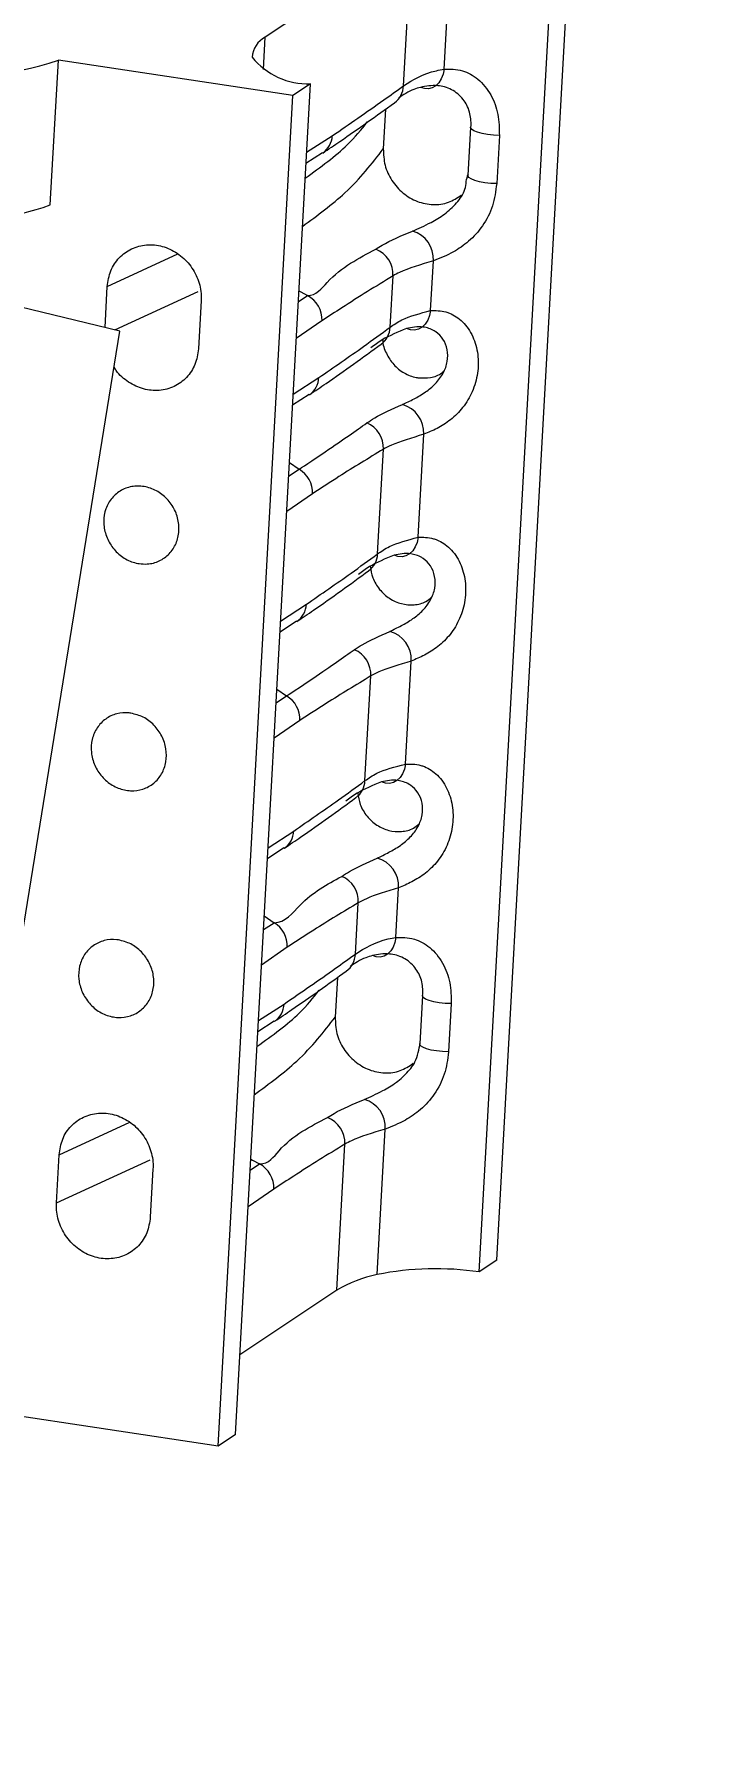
# Model space of a CAD drawing. Header units: millimetres. Extents: x 0 to 1189, y 0 to 841.
# Drawn here: x 631.2 to 633.85, y 560.97 to 567.81 of the extents above; entities that cross this region are included whole.
import ezdxf

# ---------------------------------------------------------------- set-up
doc = ezdxf.new("R2010")
doc.units = ezdxf.units.MM
doc.layers.get('0').update_dxf_attribs({"lineweight": 18})
doc.layers.add('尺寸线层', color=3, linetype='Continuous', lineweight=18)
doc.dimstyles.new('ISO-25', dxfattribs={"dimtxt": 2.5, "dimasz": 2.5, "dimexe": 1.25, "dimexo": 0.625, "dimtad": 1, "dimtxsty": 'Standard', "dimcen": 2.5, "dimdle": 5, "dimadec": 0, "dimazin": 0, "dimtfac": 1, "dimtmove": 0, "dimatfit": 3, "dimfxl": 1, "dimarcsym": 0})

# ---------------------------------------------------------------- blocks, each defined once
blk = doc.blocks.new('*X16')
at = {"layer": '尺寸线层', "linetype": 'Continuous'}
for points in [[(668.6687, 617.1299), (668.6299, 612.9938), (667.2905, 613.2299)], [(655.1602, 540.5189), (656.5383, 544.4188), (655.199, 544.6549)]]:
    blk.add_hatch(color=0, dxfattribs=at).paths.add_polyline_path(points, flags=0)
at = {"layer": '尺寸线层', "color": 0, "linetype": 'Continuous'}
for p, q in [((666.5541, 617.5027), (670.6383, 616.7826)), ((668.6687, 617.1299), (655.1602, 540.5189)), ((625.2283, 545.7966), (657.1298, 540.1716))]:
    blk.add_line(p, q, dxfattribs=at)
at = {"layer": '尺寸线层', "color": 0, "insert": (658.4206, 579.4404), "char_height": 3.5, "width": 28.938547, "attachment_point": 5, "rotation": 80.00005}
blk.add_mtext('388,96', dxfattribs=at)

msp = doc.modelspace()

# ---------------------------------------------------------------- linework, layer by layer
at = {"color": 7, "linetype": 'Continuous', "lineweight": 15}
for p, q in [((633.0431, 562.9134), (633.342, 568.3034)), ((632.8326, 567.6661), (632.8648, 568.2466)), ((632.9735, 562.867), (633.2725, 568.257)), ((632.7035, 568.1836), (632.1195, 567.794)), ((632.6711, 567.6003), (632.7035, 568.1836)), ((631.2617, 567.1249), (631.2938, 567.7024)), ((632.2299, 567.5615), (631.2938, 567.7024)), ((632.0005, 562.2179), (632.2994, 567.6078)), ((632.2994, 567.6078), (632.2299, 567.5615)), ((631.931, 562.1715), (632.2299, 567.5615)), ((632.5993, 567.5074), (632.5905, 567.3489)), ((632.9385, 567.4351), (632.9278, 567.2426)), ((632.9385, 567.4351), (632.9406, 567.44)), ((633.0535, 567.4024), (633.0428, 567.2099)), ((632.2818, 567.2909), (632.3477, 567.3341)), ((631.5392, 566.6213), (630.6385, 566.8393)), ((632.6177, 566.6369), (632.6291, 566.8419)), ((632.7792, 566.7032), (632.7902, 566.9021)), ((631.48, 566.6357), (631.4891, 566.7995)), ((631.8636, 566.7431), (631.8529, 566.5506)), ((630.6675, 561.2344), (631.5392, 566.6213)), ((632.2284, 566.3265), (632.2944, 566.3695)), ((632.729, 565.7985), (632.7518, 566.2096)), ((632.5675, 565.7321), (632.5907, 566.1498)), ((632.1782, 565.4217), (632.2442, 565.4648)), ((632.6788, 564.8937), (632.7016, 565.3048)), ((632.5173, 564.8274), (632.5405, 565.2451)), ((632.128, 564.517), (632.1941, 564.5601)), ((632.6404, 564.2012), (632.6514, 564.4001)), ((632.479, 564.1353), (632.4903, 564.3403)), ((632.4071, 564.0424), (632.3983, 563.884)), ((632.7463, 563.9701), (632.7356, 563.7776)), ((632.7463, 563.9701), (632.7484, 563.9751)), ((632.8614, 563.9375), (632.8507, 563.745)), ((632.0897, 563.826), (632.1555, 563.8691)), ((632.5658, 562.8567), (632.598, 563.4372)), ((632.4045, 562.7936), (632.4369, 563.3769)), ((631.2863, 563.1421), (631.297, 563.3346)), ((631.6714, 563.2782), (631.6607, 563.0857)), ((633.0431, 562.9134), (632.9735, 562.867)), ((632.4045, 562.7936), (632.0181, 562.5359)), ((631.931, 562.1715), (630.9948, 562.3125)), ((632.0005, 562.2179), (631.931, 562.1715))]:
    msp.add_line(p, q, dxfattribs=at)
at = {"color": 8, "linetype": 'Continuous', "lineweight": 15}
for p, q in [((632.1123, 567.665), (632.1195, 567.794)), ((632.2843, 567.335), (632.3867, 567.4009)), ((631.4891, 566.7995), (631.7711, 566.9291)), ((631.5198, 566.626), (631.8523, 566.7788)), ((632.3457, 566.6626), (632.2431, 566.5915)), ((632.2307, 566.3692), (632.3335, 566.436)), ((632.3078, 565.9723), (632.2048, 565.901)), ((632.1805, 565.4645), (632.2833, 565.5313)), ((632.2576, 565.0676), (632.1546, 564.9963)), ((632.1304, 564.5598), (632.2331, 564.6265)), ((632.2074, 564.1629), (632.1044, 564.0916)), ((632.0921, 563.87), (632.1945, 563.9359)), ((631.297, 563.3346), (631.579, 563.4641)), ((631.2863, 563.1421), (631.6601, 563.3138)), ((632.1536, 563.1976), (632.0509, 563.1266))]:
    msp.add_line(p, q, dxfattribs=at)
at = {"color": 7, "linetype": 'Continuous', "lineweight": 15}
for points in [[(632.8326, 567.6661), (632.8288, 567.6462), (632.8219, 567.6281), (632.8121, 567.6126), (632.7998, 567.6005), (632.7857, 567.5924), (632.7704, 567.5885), (632.7545, 567.5891), (632.7388, 567.5941)], [(632.7792, 566.7032), (632.7752, 566.683), (632.768, 566.6647), (632.7578, 566.6491), (632.7453, 566.6371), (632.7309, 566.629), (632.7152, 566.6254), (632.6991, 566.6263), (632.6833, 566.6317)], [(632.729, 565.7985), (632.725, 565.7782), (632.7178, 565.7599), (632.7077, 565.7444), (632.6951, 565.7323), (632.6807, 565.7243), (632.6651, 565.7206), (632.649, 565.7216), (632.6331, 565.727)], [(632.6788, 564.8937), (632.6748, 564.8735), (632.6676, 564.8552), (632.6575, 564.8396), (632.6449, 564.8276), (632.6305, 564.8195), (632.6149, 564.8159), (632.5988, 564.8168), (632.583, 564.8223)], [(632.6404, 564.2012), (632.6366, 564.1812), (632.6297, 564.1631), (632.6199, 564.1477), (632.6077, 564.1356), (632.5936, 564.1274), (632.5783, 564.1236), (632.5624, 564.1241), (632.5467, 564.1292)]]:
    msp.add_lwpolyline(points, dxfattribs=at)
at = {"color": 8, "linetype": 'Continuous', "lineweight": 15}
for points in [[(633.0535, 567.4024), (633.0295, 567.4035), (633.006, 567.406), (632.9843, 567.4099), (632.9658, 567.415), (632.9515, 567.4208), (632.9422, 567.4272), (632.9385, 567.4338), (632.9385, 567.4351)], [(633.0428, 567.2099), (633.0188, 567.211), (632.9953, 567.2135), (632.9737, 567.2174), (632.9551, 567.2225), (632.9408, 567.2284), (632.9315, 567.2347), (632.9278, 567.2413), (632.9278, 567.2426)], [(632.2536, 566.7823), (632.2608, 566.7775), (632.288, 566.7629)], [(632.2512, 566.7385), (632.288, 566.7629), (632.288, 566.7629)], [(632.2157, 566.0975), (632.2159, 566.0973), (632.2546, 566.0702)], [(632.2126, 566.0424), (632.2546, 566.0702), (632.2546, 566.0702)], [(632.1624, 565.1376), (632.2045, 565.1654), (632.2045, 565.1654)], [(632.1655, 565.1928), (632.1657, 565.1925), (632.2045, 565.1654)], [(632.1122, 564.2329), (632.1543, 564.2607), (632.1543, 564.2607)], [(632.1153, 564.288), (632.1155, 564.2878), (632.1543, 564.2607)], [(632.8614, 563.9375), (632.8373, 563.9385), (632.8138, 563.9411), (632.7922, 563.9449), (632.7737, 563.95), (632.7593, 563.9559), (632.7501, 563.9623), (632.7463, 563.9688), (632.7463, 563.9701)], [(632.8507, 563.745), (632.8266, 563.746), (632.8031, 563.7486), (632.7815, 563.7524), (632.763, 563.7575), (632.7487, 563.7634), (632.7394, 563.7698), (632.7357, 563.7763), (632.7356, 563.7776)], [(632.059, 563.2736), (632.0959, 563.2979), (632.0959, 563.2979)], [(632.0615, 563.3173), (632.0686, 563.3126), (632.0959, 563.2979)]]:
    msp.add_lwpolyline(points, dxfattribs=at)
at = {"color": 7, "linetype": 'Continuous', "lineweight": 15}
for centre, radius, start, end in [((632.1611, 567.7097), 0.094, 116.2517, 177.05931), ((630.9622, 568.6344), 0.9893, 254.04491, 289.58441), ((632.2907, 567.8949), 0.2872, 218.89886, 271.73567), ((630.9488, 567.975), 0.9059, 260.14588, 290.20928), ((632.6745, 566.9093), 0.1159, 356.45007, 73.71954), ((632.5221, 566.8477), 0.1071, 356.9003, 69.22579), ((632.238, 566.6673), 0.1079, 357.45738, 62.34708), ((632.636, 566.216), 0.116, 356.82856, 74.76157), ((632.4836, 566.1557), 0.1072, 356.85151, 67.53409), ((632.1999, 565.9771), 0.1079, 357.46431, 59.54653), ((632.5858, 565.3113), 0.116, 356.82146, 74.77415), ((632.4335, 565.251), 0.1072, 356.85151, 67.53409), ((632.1497, 565.0724), 0.108, 357.47136, 59.53948), ((632.5356, 564.4065), 0.116, 356.82146, 74.77415), ((632.3833, 564.3462), 0.1072, 356.85151, 67.53409), ((632.0996, 564.1676), 0.1079, 357.45935, 59.55149), ((632.4824, 563.4443), 0.1159, 356.44915, 73.7166), ((632.3299, 563.3827), 0.1071, 356.9003, 69.22579), ((632.0458, 563.2024), 0.1079, 357.45738, 62.34708), ((632.8001, 561.6656), 1.2139, 81.78674, 101.12764), ((632.6748, 562.3399), 0.5282, 101.90722, 120.77862)]:
    msp.add_arc(centre, radius, start, end, dxfattribs=at)
at = {"color": 8, "linetype": 'Continuous', "lineweight": 15}
for centre, radius, start, end in [((632.5841, 567.6032), 0.087, 305.66268, 358.09255), ((632.299, 567.4042), 0.0878, 304.6261, 357.81321), ((632.5311, 566.6396), 0.0866, 305.91123, 358.2231), ((632.2456, 566.4394), 0.0879, 304.743, 357.78406), ((632.4809, 565.7348), 0.0866, 305.91123, 358.2231), ((632.1955, 565.5347), 0.0879, 304.73009, 357.78933), ((632.4307, 564.8301), 0.0866, 305.91123, 358.2231), ((632.1453, 564.6299), 0.0879, 304.73009, 357.78933), ((632.392, 564.1382), 0.087, 305.66268, 358.09255), ((632.1068, 563.9393), 0.0878, 304.61187, 357.82745)]:
    msp.add_arc(centre, radius, start, end, dxfattribs=at)
at = {"color": 7, "linetype": 'Continuous', "lineweight": 15}
for points, knots in [([(632.6711, 567.6003), (632.7093, 567.6244), (632.7542, 567.6528), (632.8223, 567.6644), (632.8326, 567.6661)], [0, 0, 0, 0, 0.1494106, 0.1757816, 0.1757816, 0.1757816, 0.1757816]), ([(632.8326, 567.6661), (632.8568, 567.6667), (632.9008, 567.6677), (632.9719, 567.6299), (633.0224, 567.5668), (633.052, 567.487), (633.053, 567.4306), (633.0535, 567.4024)], [0, 0, 0, 0, 0.0889016, 0.1614535, 0.2395953, 0.3162917, 0.3927667, 0.3927667, 0.3927667, 0.3927667]), ([(632.3867, 567.4009), (632.4551, 567.4479), (632.5499, 567.5131), (632.6448, 567.5813), (632.6711, 567.6003)], [0, 0, 0, 0, 0.250917, 0.3473653, 0.3473653, 0.3473653, 0.3473653]), ([(632.7388, 567.5941), (632.7299, 567.5915), (632.6946, 567.5811), (632.6702, 567.5642), (632.6519, 567.5516)], [0, 0, 0, 0, 0.02446097, 0.0973356, 0.0973356, 0.0973356, 0.0973356]), ([(632.9406, 567.44), (632.9406, 567.44), (632.9406, 567.4591), (632.9378, 567.4979), (632.9096, 567.5516), (632.8619, 567.5897), (632.798, 567.6058), (632.7607, 567.5984), (632.7388, 567.5941)], [0, 0, 0, 0, 0.0000096, 0.0460109, 0.0946547, 0.1507923, 0.2125499, 0.3001426, 0.3001426, 0.3001426, 0.3001426]), ([(632.349, 567.3324), (632.3719, 567.3477), (632.4675, 567.412), (632.5625, 567.4804), (632.6348, 567.5325)], [0, 0, 0, 0, 0.0831626, 0.3488985, 0.3488985, 0.3488985, 0.3488985]), ([(632.5905, 567.3489), (632.5914, 567.327), (632.5931, 567.283), (632.6222, 567.2206), (632.6673, 567.1696), (632.7253, 567.1356), (632.7888, 567.1228), (632.8516, 567.1308), (632.8852, 567.1533), (632.9017, 567.1644)], [0, 0, 0, 0, 0.0648513, 0.1296933, 0.1945352, 0.2593775, 0.3242208, 0.3890675, 0.4519086, 0.4519086, 0.4519086, 0.4519086]), ([(632.707, 567.0205), (632.7303, 567.0306), (632.768, 567.047), (632.8337, 567.0849), (632.8827, 567.1301), (632.9229, 567.185), (632.9207, 567.2292), (632.9299, 567.2475), (632.9299, 567.2475)], [0, 0, 0, 0, 0.1029994, 0.1664276, 0.2248723, 0.2811711, 0.3362947, 0.3363067, 0.3363067, 0.3363067, 0.3363067]), ([(633.0428, 567.2099), (633.0388, 567.1799), (633.031, 567.1209), (632.9904, 567.0414), (632.9344, 566.9786), (632.8613, 566.9294), (632.8164, 566.9122), (632.7902, 566.9021)], [0, 0, 0, 0, 0.0882607, 0.1732009, 0.2509693, 0.3230962, 0.4241885, 0.4241885, 0.4241885, 0.4241885]), ([(632.5601, 566.9479), (632.5685, 566.9534), (632.6061, 566.9782), (632.6629, 567.002), (632.707, 567.0205)], [0, 0, 0, 0, 0.0367934, 0.1641994, 0.1641994, 0.1641994, 0.1641994]), ([(631.4891, 566.7995), (631.4924, 566.8209), (631.4989, 566.8635), (631.5344, 566.9163), (631.5844, 566.9529), (631.6451, 566.969), (631.7092, 566.9629), (631.7697, 566.9351), (631.8197, 566.8889), (631.8533, 566.8295), (631.8644, 566.7784), (631.8637, 566.7499), (631.8636, 566.7431)], [0, 0, 0, 0, 0.0643341, 0.1286707, 0.1930026, 0.2573347, 0.3216658, 0.385999, 0.4503282, 0.5146525, 0.5789891, 0.5991506, 0.5991506, 0.5991506, 0.5991506]), ([(632.288, 566.7629), (632.288, 566.7629), (632.3221, 566.7629), (632.399, 566.8641), (632.4926, 566.9128), (632.5601, 566.9479)], [0, 0, 0, 0, 0.0000054, 0.0927272, 0.3319255, 0.3319255, 0.3319255, 0.3319255]), ([(632.6291, 566.8419), (632.5611, 566.8001), (632.4667, 566.7421), (632.3721, 566.6799), (632.3457, 566.6626)], [0, 0, 0, 0, 0.241761, 0.3353277, 0.3353277, 0.3353277, 0.3353277]), ([(632.7902, 566.9021), (632.74, 566.8869), (632.6757, 566.8674), (632.6374, 566.8465), (632.6291, 566.8419)], [0, 0, 0, 0, 0.1345932, 0.1723567, 0.1723567, 0.1723567, 0.1723567]), ([(632.6177, 566.6369), (632.6323, 566.6471), (632.6724, 566.6753), (632.7377, 566.6924), (632.7792, 566.7032)], [0, 0, 0, 0, 0.0641191, 0.1758582, 0.1758582, 0.1758582, 0.1758582]), ([(632.7792, 566.7032), (632.7992, 566.7035), (632.8238, 566.7038), (632.8683, 566.6883), (632.9102, 566.6612), (632.9506, 566.6016), (632.9704, 566.5289), (632.9695, 566.4529), (632.9488, 566.3795), (632.9105, 566.3154), (632.8597, 566.2655), (632.8028, 566.2302), (632.7692, 566.2166), (632.7518, 566.2096)], [0, 0, 0, 0, 0.0773498, 0.0947913, 0.1615542, 0.2337477, 0.303821, 0.3746768, 0.4451662, 0.5118759, 0.5739116, 0.6359524, 0.702054, 0.702054, 0.702054, 0.702054]), ([(632.3335, 566.436), (632.3929, 566.477), (632.4876, 566.5421), (632.5824, 566.6112), (632.6177, 566.6369)], [0, 0, 0, 0, 0.2186087, 0.3480447, 0.3480447, 0.3480447, 0.3480447]), ([(632.6665, 566.3279), (632.6815, 566.335), (632.709, 566.3481), (632.756, 566.3749), (632.7984, 566.4091), (632.8311, 566.4517), (632.8484, 566.4998), (632.8481, 566.5484), (632.8307, 566.591), (632.8087, 566.6126), (632.7818, 566.63), (632.7382, 566.6433), (632.7045, 566.6362), (632.6833, 566.6317)], [0, 0, 0, 0, 0.0643083, 0.1177583, 0.1629975, 0.2043108, 0.2437602, 0.2824659, 0.3226768, 0.3625748, 0.3702639, 0.4233772, 0.5132527, 0.5132527, 0.5132527, 0.5132527]), ([(632.2959, 566.3676), (632.3179, 566.3824), (632.4137, 566.4468), (632.5087, 566.5161), (632.5818, 566.5695)], [0, 0, 0, 0, 0.0805645, 0.3500702, 0.3500702, 0.3500702, 0.3500702]), ([(632.6833, 566.6317), (632.6486, 566.6175), (632.5933, 566.5947), (632.5554, 566.5655), (632.5412, 566.5546)], [0, 0, 0, 0, 0.1017928, 0.1623516, 0.1623516, 0.1623516, 0.1623516]), ([(632.5884, 566.5875), (632.5883, 566.5864), (632.5873, 566.5681), (632.6012, 566.5319), (632.6298, 566.4863), (632.6723, 566.4522), (632.7075, 566.4387), (632.7264, 566.4356), (632.7286, 566.4352)], [0, 0, 0, 0, 0.0032545, 0.0563841, 0.1095235, 0.1626469, 0.2157773, 0.2227828, 0.2227828, 0.2227828, 0.2227828]), ([(631.8529, 566.5506), (631.8496, 566.5293), (631.8431, 566.4867), (631.8076, 566.4339), (631.7576, 566.3972), (631.697, 566.3812), (631.6325, 566.3872), (631.5732, 566.4156), (631.5324, 566.4487), (631.519, 566.4738), (631.5162, 566.4791)], [0, 0, 0, 0, 0.063721, 0.1274539, 0.1911778, 0.2549062, 0.3186369, 0.382362, 0.4460916, 0.4631031, 0.4631031, 0.4631031, 0.4631031]), ([(632.7286, 566.4352), (632.7454, 566.4346), (632.7789, 566.4334), (632.8154, 566.4457), (632.8296, 566.46), (632.8323, 566.4627)], [0, 0, 0, 0, 0.0496978, 0.0993971, 0.1109179, 0.1109179, 0.1109179, 0.1109179]), ([(632.5246, 566.2548), (632.5346, 566.2614), (632.5717, 566.2858), (632.6265, 566.3102), (632.6665, 566.3279)], [0, 0, 0, 0, 0.0432895, 0.1598309, 0.1598309, 0.1598309, 0.1598309]), ([(632.2546, 566.0702), (632.2546, 566.0702), (632.2546, 566.0702), (632.4096, 566.1737), (632.4803, 566.2235), (632.5246, 566.2548)], [0, 0, 0, 0, 0.0000048, 0.1222723, 0.3270596, 0.3270596, 0.3270596, 0.3270596]), ([(632.7518, 566.2096), (632.7042, 566.195), (632.6395, 566.1752), (632.6009, 566.1551), (632.5907, 566.1498)], [0, 0, 0, 0, 0.1266372, 0.1721261, 0.1721261, 0.1721261, 0.1721261]), ([(632.5907, 566.1498), (632.5317, 566.1141), (632.4375, 566.0571), (632.343, 565.9954), (632.3078, 565.9723)], [0, 0, 0, 0, 0.2092872, 0.333998, 0.333998, 0.333998, 0.333998]), ([(631.6166, 565.6934), (631.6083, 565.695), (631.5833, 565.7001), (631.5438, 565.7211), (631.5055, 565.7598), (631.4807, 565.8086), (631.4722, 565.8617), (631.4809, 565.9131), (631.5059, 565.9572), (631.5443, 565.9889), (631.5839, 566.0019), (631.6255, 566.004), (631.668, 565.9951), (631.7141, 565.9676), (631.7503, 565.9266), (631.7723, 565.8767), (631.7777, 565.8234), (631.7659, 565.7729), (631.7383, 565.7307), (631.6979, 565.7019), (631.655, 565.6901), (631.6273, 565.6924), (631.6166, 565.6934)], [0, 0, 0, 0, 0.0254543, 0.0769241, 0.1283844, 0.179858, 0.2313212, 0.2827925, 0.3342579, 0.3857248, 0.4371919, 0.462646, 0.5141127, 0.5655832, 0.617049, 0.6685172, 0.7199932, 0.7714579, 0.8229228, 0.8743894, 0.9258599, 0.9588113, 0.9588113, 0.9588113, 0.9588113]), ([(632.5675, 565.7321), (632.5821, 565.7424), (632.6222, 565.7706), (632.6875, 565.7876), (632.729, 565.7985)], [0, 0, 0, 0, 0.0641193, 0.1758582, 0.1758582, 0.1758582, 0.1758582]), ([(632.729, 565.7985), (632.7491, 565.7987), (632.7736, 565.7991), (632.8181, 565.7835), (632.86, 565.7565), (632.9005, 565.6969), (632.9202, 565.6242), (632.9193, 565.5481), (632.8986, 565.4748), (632.8603, 565.4107), (632.8096, 565.3607), (632.7526, 565.3255), (632.719, 565.3119), (632.7016, 565.3048)], [0, 0, 0, 0, 0.0773507, 0.0947874, 0.1615548, 0.2337476, 0.3038209, 0.374677, 0.4451676, 0.5118745, 0.57391, 0.6359513, 0.702052, 0.702052, 0.702052, 0.702052]), ([(632.2833, 565.5313), (632.3428, 565.5722), (632.4374, 565.6374), (632.5322, 565.7065), (632.5675, 565.7321)], [0, 0, 0, 0, 0.2186089, 0.3480447, 0.3480447, 0.3480447, 0.3480447]), ([(632.6331, 565.727), (632.5984, 565.7127), (632.5431, 565.69), (632.5052, 565.6608), (632.4911, 565.6498)], [0, 0, 0, 0, 0.101793, 0.1623516, 0.1623516, 0.1623516, 0.1623516]), ([(632.5386, 565.6829), (632.541, 565.6675), (632.5461, 565.6345), (632.5737, 565.5891), (632.6136, 565.5525), (632.6624, 565.5307), (632.7133, 565.5269), (632.7559, 565.5367), (632.7755, 565.5531), (632.7825, 565.559)], [0, 0, 0, 0, 0.0457212, 0.0975993, 0.149479, 0.2013586, 0.253242, 0.3051208, 0.3342425, 0.3342425, 0.3342425, 0.3342425]), ([(632.6163, 565.4232), (632.6313, 565.4303), (632.6588, 565.4433), (632.7058, 565.4702), (632.7482, 565.5044), (632.7809, 565.547), (632.7982, 565.595), (632.798, 565.6437), (632.7805, 565.6863), (632.7586, 565.7079), (632.7316, 565.7252), (632.688, 565.7385), (632.6543, 565.7314), (632.6331, 565.727)], [0, 0, 0, 0, 0.0643088, 0.1177578, 0.1630006, 0.2043135, 0.2437628, 0.2824683, 0.32268, 0.3625751, 0.3702642, 0.4233759, 0.5132495, 0.5132495, 0.5132495, 0.5132495]), ([(632.2457, 565.4628), (632.2678, 565.4776), (632.3635, 565.542), (632.4585, 565.6114), (632.5316, 565.6648)], [0, 0, 0, 0, 0.0805668, 0.3500752, 0.3500752, 0.3500752, 0.3500752]), ([(632.4744, 565.35), (632.4845, 565.3566), (632.5215, 565.3811), (632.5763, 565.4054), (632.6163, 565.4232)], [0, 0, 0, 0, 0.0432884, 0.1598258, 0.1598258, 0.1598258, 0.1598258]), ([(632.2045, 565.1654), (632.2045, 565.1654), (632.2045, 565.1654), (632.3594, 565.2689), (632.4302, 565.3188), (632.4744, 565.35)], [0, 0, 0, 0, 0.0000042, 0.1222725, 0.3270596, 0.3270596, 0.3270596, 0.3270596]), ([(632.7016, 565.3048), (632.654, 565.2903), (632.5894, 565.2705), (632.5507, 565.2504), (632.5405, 565.2451)], [0, 0, 0, 0, 0.1266372, 0.1721261, 0.1721261, 0.1721261, 0.1721261]), ([(632.5405, 565.2451), (632.4815, 565.2093), (632.3873, 565.1523), (632.2929, 565.0906), (632.2576, 565.0676)], [0, 0, 0, 0, 0.2092877, 0.333998, 0.333998, 0.333998, 0.333998]), ([(631.5835, 565.0966), (631.6002, 565.0924), (631.6337, 565.0839), (631.6771, 565.0506), (631.709, 565.0064), (631.7258, 564.9546), (631.7255, 564.9016), (631.7083, 564.8532), (631.6761, 564.8149), (631.6325, 564.7909), (631.5907, 564.7853), (631.5487, 564.7906), (631.5077, 564.8069), (631.466, 564.8417), (631.4366, 564.8879), (631.4228, 564.9402), (631.4262, 564.9929), (631.4463, 565.0398), (631.4809, 565.0759), (631.5261, 565.0968), (631.5623, 565.0995), (631.5813, 565.0969), (631.5835, 565.0966)], [0, 0, 0, 0, 0.0514669, 0.1029354, 0.1544124, 0.2058782, 0.2573476, 0.3088118, 0.360283, 0.4117563, 0.4632251, 0.4886841, 0.5401557, 0.5916243, 0.6430927, 0.6945605, 0.746029, 0.7975012, 0.848967, 0.9004384, 0.9519036, 0.9586922, 0.9586922, 0.9586922, 0.9586922]), ([(632.5173, 564.8274), (632.532, 564.8377), (632.572, 564.8658), (632.6373, 564.8829), (632.6788, 564.8937)], [0, 0, 0, 0, 0.0641191, 0.1758582, 0.1758582, 0.1758582, 0.1758582]), ([(632.6788, 564.8937), (632.6989, 564.894), (632.7235, 564.8943), (632.7679, 564.8788), (632.8098, 564.8517), (632.8503, 564.7922), (632.87, 564.7194), (632.8691, 564.6434), (632.8485, 564.57), (632.8102, 564.5059), (632.7594, 564.456), (632.7025, 564.4208), (632.6688, 564.4071), (632.6514, 564.4001)], [0, 0, 0, 0, 0.0773457, 0.0947873, 0.1615587, 0.233744, 0.3038171, 0.3746727, 0.4451721, 0.5118696, 0.5739052, 0.63595, 0.7020475, 0.7020475, 0.7020475, 0.7020475]), ([(632.2331, 564.6265), (632.2926, 564.6675), (632.3872, 564.7327), (632.4821, 564.8017), (632.5173, 564.8274)], [0, 0, 0, 0, 0.2186087, 0.3480447, 0.3480447, 0.3480447, 0.3480447]), ([(632.583, 564.8223), (632.5483, 564.808), (632.4929, 564.7853), (632.455, 564.756), (632.4409, 564.7451)], [0, 0, 0, 0, 0.1017928, 0.1623516, 0.1623516, 0.1623516, 0.1623516]), ([(632.5661, 564.5184), (632.5811, 564.5256), (632.6086, 564.5386), (632.6556, 564.5655), (632.698, 564.5996), (632.7308, 564.6423), (632.748, 564.6903), (632.7478, 564.739), (632.7303, 564.7816), (632.7084, 564.8031), (632.6814, 564.8205), (632.6378, 564.8338), (632.6041, 564.8267), (632.583, 564.8223)], [0, 0, 0, 0, 0.0643078, 0.1177575, 0.1629997, 0.2043127, 0.2437619, 0.2824673, 0.3226716, 0.3625749, 0.370261, 0.4233717, 0.5132461, 0.5132461, 0.5132461, 0.5132461]), ([(632.1955, 564.5581), (632.2176, 564.5729), (632.3133, 564.6373), (632.4083, 564.7067), (632.4814, 564.7601)], [0, 0, 0, 0, 0.0805666, 0.3500752, 0.3500752, 0.3500752, 0.3500752]), ([(632.4884, 564.7782), (632.4908, 564.7627), (632.4959, 564.7298), (632.5235, 564.6844), (632.5635, 564.6478), (632.6122, 564.626), (632.6631, 564.6222), (632.7057, 564.6319), (632.7253, 564.6484), (632.7323, 564.6543)], [0, 0, 0, 0, 0.045721, 0.0975991, 0.1494788, 0.2013587, 0.2532416, 0.305121, 0.3342379, 0.3342379, 0.3342379, 0.3342379]), ([(632.4243, 564.4453), (632.4343, 564.4519), (632.4714, 564.4764), (632.5261, 564.5007), (632.5661, 564.5184)], [0, 0, 0, 0, 0.0432884, 0.1598258, 0.1598258, 0.1598258, 0.1598258]), ([(632.1543, 564.2607), (632.1543, 564.2607), (632.1999, 564.2607), (632.275, 564.3642), (632.3668, 564.4141), (632.4243, 564.4453)], [0, 0, 0, 0, 0.0000054, 0.1234843, 0.3303006, 0.3303006, 0.3303006, 0.3303006]), ([(632.6514, 564.4001), (632.6039, 564.3855), (632.5392, 564.3658), (632.5005, 564.3457), (632.4903, 564.3403)], [0, 0, 0, 0, 0.1266372, 0.1721261, 0.1721261, 0.1721261, 0.1721261]), ([(632.4903, 564.3403), (632.4313, 564.3046), (632.3371, 564.2476), (632.2427, 564.1859), (632.2074, 564.1629)], [0, 0, 0, 0, 0.209291, 0.334003, 0.334003, 0.334003, 0.334003]), ([(631.5333, 564.1919), (631.55, 564.1876), (631.5835, 564.1792), (631.6269, 564.1459), (631.6588, 564.1016), (631.6756, 564.0499), (631.6754, 563.9969), (631.6582, 563.9485), (631.6259, 563.9101), (631.5823, 563.8862), (631.5405, 563.8805), (631.4985, 563.8859), (631.4575, 563.9021), (631.4159, 563.937), (631.3865, 563.9831), (631.3727, 564.0355), (631.376, 564.0881), (631.3961, 564.1351), (631.4308, 564.1711), (631.4759, 564.192), (631.5121, 564.1947), (631.5311, 564.1922), (631.5333, 564.1919)], [0, 0, 0, 0, 0.0514669, 0.1029358, 0.1544128, 0.2058786, 0.257348, 0.3088131, 0.3602831, 0.4117576, 0.4632253, 0.4886852, 0.5401561, 0.5916247, 0.643093, 0.6945612, 0.7460289, 0.7975022, 0.8489679, 0.9004346, 0.9519051, 0.9586927, 0.9586927, 0.9586927, 0.9586927]), ([(632.479, 564.1353), (632.5171, 564.1595), (632.562, 564.1879), (632.6302, 564.1995), (632.6404, 564.2012)], [0, 0, 0, 0, 0.1494112, 0.1757817, 0.1757817, 0.1757817, 0.1757817]), ([(632.6404, 564.2012), (632.6647, 564.2018), (632.7087, 564.2028), (632.7797, 564.1649), (632.8302, 564.1019), (632.8599, 564.022), (632.8609, 563.9656), (632.8614, 563.9375)], [0, 0, 0, 0, 0.0889025, 0.1614537, 0.2395992, 0.3162934, 0.3927688, 0.3927688, 0.3927688, 0.3927688]), ([(632.1945, 563.9359), (632.263, 563.983), (632.3577, 564.0481), (632.4526, 564.1164), (632.479, 564.1353)], [0, 0, 0, 0, 0.2509181, 0.3473653, 0.3473653, 0.3473653, 0.3473653]), ([(632.5467, 564.1292), (632.5378, 564.1265), (632.5025, 564.1161), (632.478, 564.0992), (632.4597, 564.0866)], [0, 0, 0, 0, 0.02446035, 0.09733561, 0.09733561, 0.09733561, 0.09733561]), ([(632.7484, 563.9751), (632.7484, 563.9751), (632.7484, 563.9941), (632.7456, 564.033), (632.7175, 564.0867), (632.6697, 564.1248), (632.6058, 564.1409), (632.5685, 564.1335), (632.5467, 564.1292)], [0, 0, 0, 0, 0.0000096, 0.0460113, 0.0946552, 0.1507892, 0.21255, 0.3001438, 0.3001438, 0.3001438, 0.3001438]), ([(632.1569, 563.8674), (632.1797, 563.8827), (632.2754, 563.947), (632.3703, 564.0154), (632.4426, 564.0676)], [0, 0, 0, 0, 0.0831636, 0.3488986, 0.3488986, 0.3488986, 0.3488986]), ([(632.3983, 563.884), (632.3992, 563.862), (632.4009, 563.8181), (632.43, 563.7556), (632.4751, 563.7047), (632.5331, 563.6706), (632.5967, 563.6578), (632.6594, 563.6659), (632.693, 563.6884), (632.7095, 563.6994)], [0, 0, 0, 0, 0.0648516, 0.1296934, 0.1945352, 0.2593823, 0.324226, 0.3890668, 0.4519078, 0.4519078, 0.4519078, 0.4519078]), ([(632.5149, 563.5556), (632.5382, 563.5658), (632.576, 563.5823), (632.6411, 563.6192), (632.6918, 563.6676), (632.7264, 563.7114), (632.7377, 563.7826), (632.7377, 563.7826), (632.7377, 563.7826)], [0, 0, 0, 0, 0.1029991, 0.166429, 0.2248751, 0.2811781, 0.3363135, 0.3363161, 0.3363161, 0.3363161, 0.3363161]), ([(632.8507, 563.745), (632.8467, 563.7149), (632.8388, 563.656), (632.7982, 563.5764), (632.7422, 563.5136), (632.6691, 563.4644), (632.6242, 563.4472), (632.598, 563.4372)], [0, 0, 0, 0, 0.0882612, 0.1732013, 0.2509698, 0.3230969, 0.4241885, 0.4241885, 0.4241885, 0.4241885]), ([(632.3679, 563.4829), (632.3763, 563.4885), (632.4139, 563.5132), (632.4707, 563.5371), (632.5149, 563.5556)], [0, 0, 0, 0, 0.0367943, 0.1642048, 0.1642048, 0.1642048, 0.1642048]), ([(631.297, 563.3346), (631.3002, 563.3559), (631.3068, 563.3986), (631.3422, 563.4513), (631.3922, 563.488), (631.4529, 563.5041), (631.5171, 563.4979), (631.5775, 563.4702), (631.6275, 563.4239), (631.6612, 563.3645), (631.6722, 563.3134), (631.6716, 563.285), (631.6714, 563.2782)], [0, 0, 0, 0, 0.0643235, 0.12866, 0.1929918, 0.2573239, 0.3216539, 0.3859877, 0.450321, 0.5146452, 0.5789806, 0.5991421, 0.5991421, 0.5991421, 0.5991421]), ([(632.0959, 563.2979), (632.0959, 563.2979), (632.1337, 563.2979), (632.2024, 563.3992), (632.2986, 563.4478), (632.3679, 563.4829)], [0, 0, 0, 0, 0.0000049, 0.0929179, 0.3326071, 0.3326071, 0.3326071, 0.3326071]), ([(632.598, 563.4372), (632.5478, 563.4219), (632.4835, 563.4024), (632.4453, 563.3815), (632.4369, 563.3769)], [0, 0, 0, 0, 0.1345934, 0.1723567, 0.1723567, 0.1723567, 0.1723567]), ([(632.4369, 563.3769), (632.3689, 563.3351), (632.2746, 563.2771), (632.18, 563.2149), (632.1536, 563.1976)], [0, 0, 0, 0, 0.2417608, 0.3353277, 0.3353277, 0.3353277, 0.3353277]), ([(631.6607, 563.0857), (631.6575, 563.0644), (631.6509, 563.0217), (631.6155, 562.9689), (631.5655, 562.9323), (631.5048, 562.9162), (631.4406, 562.9224), (631.3802, 562.9501), (631.3302, 562.9963), (631.2965, 563.0558), (631.2854, 563.1069), (631.2861, 563.1353), (631.2863, 563.1421)], [0, 0, 0, 0, 0.0643246, 0.1286583, 0.19299, 0.2573221, 0.3216531, 0.3859861, 0.4503117, 0.5146458, 0.5789824, 0.5991438, 0.5991438, 0.5991438, 0.5991438])]:
    msp.add_open_spline(points, degree=3, knots=knots, dxfattribs=at)
at = {"color": 8, "linetype": 'Continuous', "lineweight": 15}
for points, knots in [([(632.2786, 567.2317), (632.3397, 567.2757), (632.4404, 567.3481), (632.5022, 567.4254), (632.5265, 567.4558)], [0, 0, 0, 0, 0.2036687, 0.3357049, 0.3357049, 0.3357049, 0.3357049]), ([(632.2679, 567.0392), (632.3277, 567.0833), (632.463, 567.1831), (632.5448, 567.2896), (632.5905, 567.3489)], [0, 0, 0, 0, 0.1986926, 0.449436, 0.449436, 0.449436, 0.449436]), ([(632.0864, 563.7667), (632.1475, 563.8107), (632.2482, 563.8832), (632.31, 563.9605), (632.3343, 563.9908)], [0, 0, 0, 0, 0.2036686, 0.3357031, 0.3357031, 0.3357031, 0.3357031]), ([(632.0757, 563.5742), (632.1355, 563.6184), (632.2708, 563.7182), (632.3527, 563.8246), (632.3983, 563.884)], [0, 0, 0, 0, 0.1986931, 0.449436, 0.449436, 0.449436, 0.449436])]:
    msp.add_open_spline(points, degree=3, knots=knots, dxfattribs=at)

# ---------------------------------------------------------------- dimensions: what is measured, and where the dimension line sits
at = {"layer": '尺寸线层'}
dim = msp.add_linear_dim(base=(655.1602, 540.5189), p1=(666.5541, 617.5027), p2=(625.2283, 545.7966), angle=80.00005, dimstyle='ISO-25', override={"dimtxt": 3.5, "dimasz": 4.08, "dimexe": 2, "dimexo": 0, "dimgap": 1.524, "dimlfac": 5, "dimzin": 0, "dimsah": 1, "dimdle": 8.16, "dimadec": 2, "dimtfill": 1, "dimtolj": 1, "dimtzin": 8}, dxfattribs=at)
dim.commit()
dim.dimension.update_dxf_attribs({"geometry": '*X16', "text_midpoint": (658.4206, 579.4404)})

doc.saveas('drawing.dxf')
